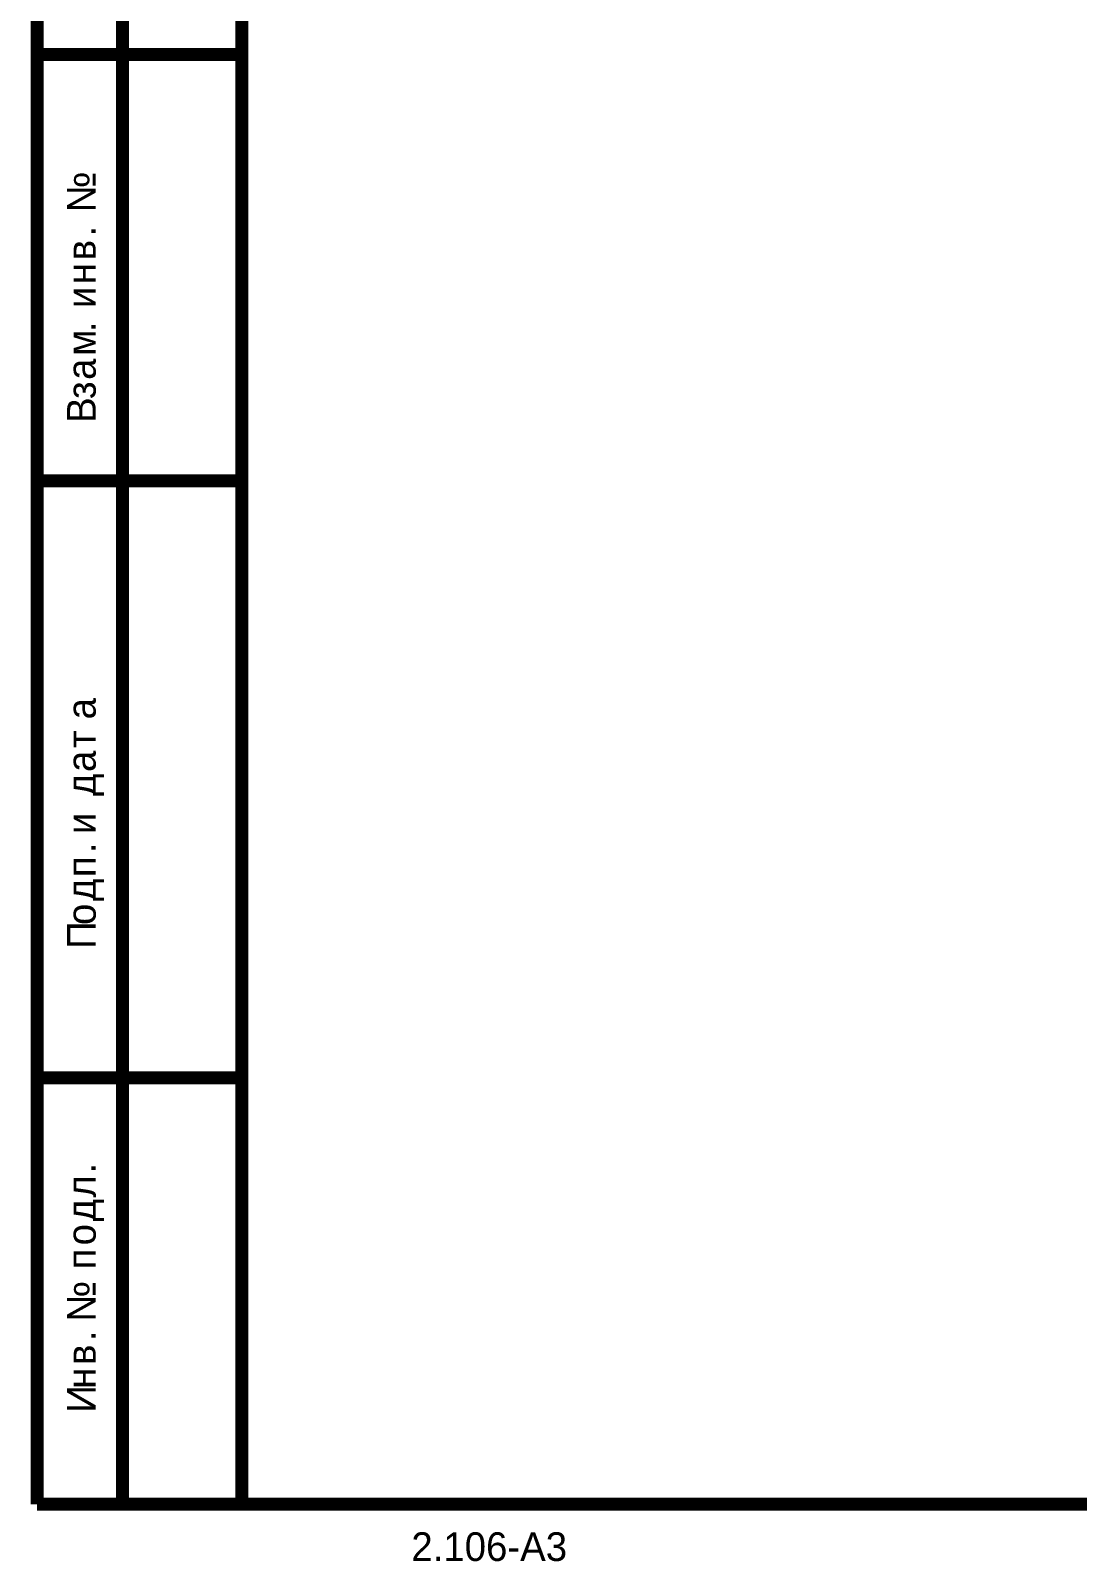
# Model space of a CAD drawing. Extents: x 7 to 406, y 3 to 288.
# Drawn here: x 7 to 67.1, y 3 to 90.9 of the extents above; entities that cross this region are included whole.
import ezdxf

# ---------------------------------------------------------------- set-up
doc = ezdxf.new("R2010")
doc.units = 0
doc.layers.add('SHEET', color=255, linetype='CONTINUOUS')

msp = doc.modelspace()

# ---------------------------------------------------------------- linework, layer by layer
at = {"layer": 'SHEET', "const_width": 0.749}
for points in [[(19.095, 287.307), (19.095, 6.28)], [(7.343, 6.28), (7.343, 148.269)], [(12.249, 148.269), (12.249, 6.28)], [(19.095, 89.517), (7.343, 89.517)], [(7.343, 65.032), (19.095, 65.032)], [(19.095, 30.766), (7.343, 30.766)], [(405.829, 6.28), (7.343, 6.28)]]:
    msp.add_lwpolyline(points, dxfattribs=at)

# ---------------------------------------------------------------- texts
at = {"layer": 'SHEET'}
for s, p in [('№', (10.705, 80.44)), ('.', (10.705, 79.068)), ('в', (10.705, 77.695)), ('н', (10.705, 76.322)), ('и', (10.705, 74.95)), ('.', (10.705, 73.577)), ('м', (10.705, 72.204)), ('а', (10.705, 70.832)), ('з', (10.705, 69.733)), ('В', (10.705, 68.361)), ('а', (10.705, 51.339)), ('т', (10.705, 49.692)), ('а', (10.705, 48.319)), ('д', (10.705, 46.946)), ('и', (10.705, 44.75)), ('.', (10.705, 43.652)), ('п', (10.705, 42.279)), ('д', (10.705, 40.907)), ('о', (10.705, 39.534)), ('П', (10.705, 38.161)), ('.', (10.705, 25.258)), ('л', (10.705, 23.885)), ('д', (10.705, 22.512)), ('о', (10.705, 21.14)), ('п', (10.705, 19.767)), ('№', (10.705, 16.747)), ('.', (10.705, 15.649)), ('в', (10.705, 14.276)), ('н', (10.705, 12.903)), ('И', (10.705, 11.531))]:
    msp.add_text(s, height=1.647, rotation=90, dxfattribs=at).set_placement(p)
msp.add_text('2.106-A3', height=1.6472, dxfattribs=at).set_placement((28.822, 3.02))

doc.saveas('drawing.dxf')
